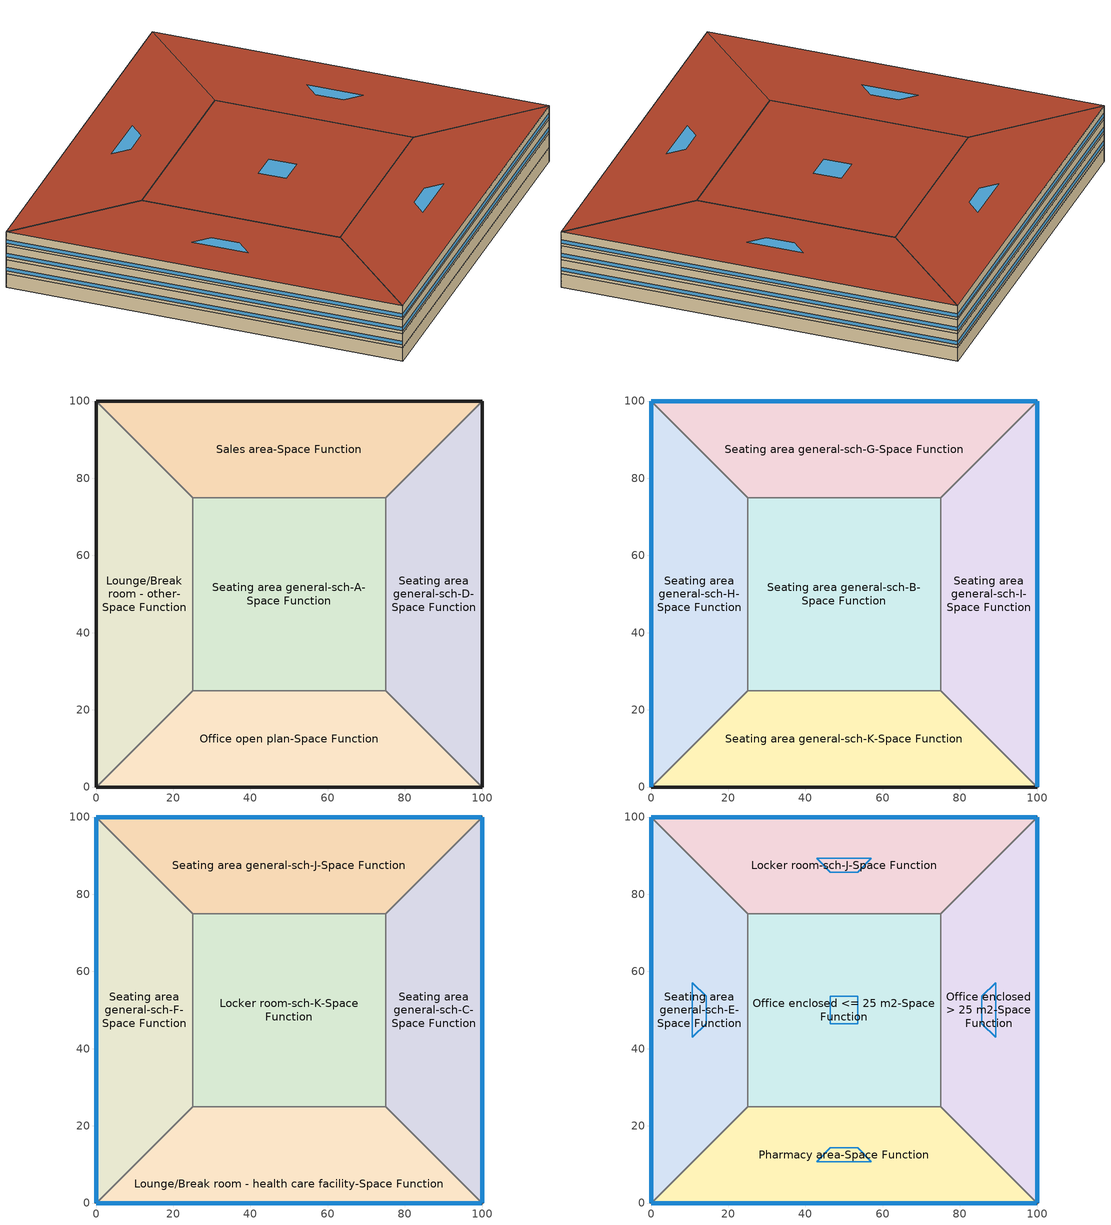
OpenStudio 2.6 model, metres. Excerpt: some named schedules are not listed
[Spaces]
Lounge/Break room - other-Space Function
 floor ground: 0,0 0,100 25,75 25,25 z0
 wall ground: 0,100 0,0 z0:3.8
 wall to Sales area-Space Function: 25,75 0,100 z0:3.8
 wall to Seating area general-sch-A-Space Function: 25,25 25,75 z0:3.8
 wall to Office open plan-Space Function: 0,0 25,25 z0:3.8
Sales area-Space Function
 floor ground: 0,100 100,100 75,75 25,75 z0
 wall ground: 100,100 0,100 z0:3.8
 wall to Seating area general-sch-D-Space Function: 75,75 100,100 z0:3.8
 wall to Seating area general-sch-A-Space Function: 25,75 75,75 z0:3.8
Seating area general-sch-D-Space Function
 floor ground: 100,100 100,0 75,25 75,75 z0
 wall ground: 100,0 100,100 z0:3.8
 wall to Office open plan-Space Function: 75,25 100,0 z0:3.8
 wall to Seating area general-sch-A-Space Function: 75,75 75,25 z0:3.8
Office open plan-Space Function
 floor ground: 100,0 0,0 25,25 75,25 z0
 wall ground: 0,0 100,0 z0:3.8
 wall to Seating area general-sch-A-Space Function: 75,25 25,25 z0:3.8
Seating area general-sch-A-Space Function
 floor ground: 25,25 25,75 75,75 75,25 z0
Seating area general-sch-H-Space Function
 floor to Lounge/Break room - other-Space Function: 0,0 0,100 25,75 25,25 z3.8
 wall outside: 0,100 0,0 z3.8:7.6
 wall to Seating area general-sch-G-Space Function: 25,75 0,100 z3.8:7.6
 wall to Seating area general-sch-B-Space Function: 25,25 25,75 z3.8:7.6
 wall to Seating area general-sch-K-Space Function: 0,0 25,25 z3.8:7.6
 window: 0,99.97 0,0.03 z4.56:5.51
Seating area general-sch-G-Space Function
 floor to Sales area-Space Function: 0,100 100,100 75,75 25,75 z3.8
 wall outside: 100,100 0,100 z3.8:7.6
 wall to Seating area general-sch-I-Space Function: 75,75 100,100 z3.8:7.6
 wall to Seating area general-sch-B-Space Function: 25,75 75,75 z3.8:7.6
 window: 99.97,100 0.03,100 z4.56:5.51
Seating area general-sch-I-Space Function
 floor to Seating area general-sch-D-Space Function: 100,100 100,0 75,25 75,75 z3.8
 wall outside: 100,0 100,100 z3.8:7.6
 wall to Seating area general-sch-K-Space Function: 75,25 100,0 z3.8:7.6
 wall to Seating area general-sch-B-Space Function: 75,75 75,25 z3.8:7.6
 window: 100,0.03 100,99.97 z4.56:5.51
Seating area general-sch-K-Space Function
 floor to Office open plan-Space Function: 100,0 0,0 25,25 75,25 z3.8
 wall outside: 0,0 100,0 z3.8:7.6
 wall to Seating area general-sch-B-Space Function: 75,25 25,25 z3.8:7.6
Seating area general-sch-B-Space Function
 floor to Seating area general-sch-A-Space Function: 25,25 25,75 75,75 75,25 z3.8
Seating area general-sch-F-Space Function
 floor to Seating area general-sch-H-Space Function: 0,0 0,100 25,75 25,25 z7.6
 wall outside: 0,100 0,0 z7.6:11.4
 wall to Seating area general-sch-J-Space Function: 25,75 0,100 z7.6:11.4
 wall to Locker room-sch-K-Space Function: 25,25 25,75 z7.6:11.4
 wall to Lounge/Break room - health care facility-Space Function: 0,0 25,25 z7.6:11.4
 window: 0,99.97 0,0.03 z8.36:9.31
Seating area general-sch-J-Space Function
 floor to Seating area general-sch-G-Space Function: 0,100 100,100 75,75 25,75 z7.6
 wall outside: 100,100 0,100 z7.6:11.4
 wall to Seating area general-sch-C-Space Function: 75,75 100,100 z7.6:11.4
 wall to Locker room-sch-K-Space Function: 25,75 75,75 z7.6:11.4
 window: 99.97,100 0.03,100 z8.36:9.31
Seating area general-sch-C-Space Function
 floor to Seating area general-sch-I-Space Function: 100,100 100,0 75,25 75,75 z7.6
 wall outside: 100,0 100,100 z7.6:11.4
 wall to Lounge/Break room - health care facility-Space Function: 75,25 100,0 z7.6:11.4
 wall to Locker room-sch-K-Space Function: 75,75 75,25 z7.6:11.4
 window: 100,0.03 100,99.97 z8.36:9.31
Lounge/Break room - health care facility-Space Function
 floor to Seating area general-sch-K-Space Function: 100,0 0,0 25,25 75,25 z7.6
 wall outside: 0,0 100,0 z7.6:11.4
 wall to Locker room-sch-K-Space Function: 75,25 25,25 z7.6:11.4
 window: 0.03,0 99.97,0 z8.36:9.31
Locker room-sch-K-Space Function
 floor to Seating area general-sch-B-Space Function: 25,25 25,75 75,75 75,25 z7.6
Seating area general-sch-E-Space Function
 floor to Seating area general-sch-F-Space Function: 0,0 0,100 25,75 25,25 z11.4
 wall outside: 0,100 0,0 z11.4:15.2
 wall to Locker room-sch-J-Space Function: 25,75 0,100 z11.4:15.2
 wall to Office enclosed <= 25 m2-Space Function: 25,25 25,75 z11.4:15.2
 wall to Pharmacy area-Space Function: 0,0 25,25 z11.4:15.2
 window: 0,99.97 0,0.03 z12.16:13.11
 roof outside: 25,25 25,75 0,100 0,0 z15.2
 skylight: 14.27,46.46 14.27,53.54 10.73,57.07 10.73,42.93 z15.2
Locker room-sch-J-Space Function
 floor to Seating area general-sch-J-Space Function: 0,100 100,100 75,75 25,75 z11.4
 wall outside: 100,100 0,100 z11.4:15.2
 wall to Office enclosed > 25 m2-Space Function: 75,75 100,100 z11.4:15.2
 wall to Office enclosed <= 25 m2-Space Function: 25,75 75,75 z11.4:15.2
 window: 99.97,100 0.03,100 z12.16:13.11
 roof outside: 25,75 75,75 100,100 0,100 z15.2
 skylight: 46.46,85.73 53.54,85.73 57.07,89.27 42.93,89.27 z15.2
Office enclosed > 25 m2-Space Function
 floor to Seating area general-sch-C-Space Function: 100,100 100,0 75,25 75,75 z11.4
 wall outside: 100,0 100,100 z11.4:15.2
 wall to Pharmacy area-Space Function: 75,25 100,0 z11.4:15.2
 wall to Office enclosed <= 25 m2-Space Function: 75,75 75,25 z11.4:15.2
 window: 100,0.03 100,99.97 z12.16:13.11
 roof outside: 75,75 75,25 100,0 100,100 z15.2
 skylight: 85.73,53.54 85.73,46.46 89.27,42.93 89.27,57.07 z15.2
Pharmacy area-Space Function
 floor to Lounge/Break room - health care facility-Space Function: 100,0 0,0 25,25 75,25 z11.4
 wall outside: 0,0 100,0 z11.4:15.2
 wall to Office enclosed <= 25 m2-Space Function: 75,25 25,25 z11.4:15.2
 window: 0.03,0 99.97,0 z12.16:13.11
 roof outside: 75,25 25,25 0,0 100,0 z15.2
 skylight: 53.54,14.27 46.46,14.27 42.93,10.73 57.07,10.73 z15.2
Office enclosed <= 25 m2-Space Function
 floor to Locker room-sch-K-Space Function: 25,25 25,75 75,75 75,25 z11.4
 roof outside: 75,25 75,75 25,75 25,25 z15.2
 skylight: 53.54,46.46 53.54,53.54 46.46,53.54 46.46,46.46 z15.2
[Building]
Building 1: Default Construction Set=BTAP-Mass at hdd = 6250.0; Standards Number of Stories=4; Standards Number of Above Ground Stories=4; Standards Building Type=NECB2017_unknown
[Site]
Fort McMurray AP_AB_CAN: Latitude {deg}=56.653; Longitude {deg}=-111.223; Time Zone {hr}=-7; Elevation {m}=369.1
[Site:WaterMainsTemperature]
Calculation Method=Correlation; Annual Average Outdoor Air Temperature {C}=1.875; Maximum Difference In Monthly Average Outdoor Air Temperatures {deltaC}=34.4
[SizingPeriod:DesignDay] Barometric Pressure {Pa}=96969; Sky Clearness=0; Rain Indicator=0; Snow Indicator=0; Day of Month=21; Daylight Saving Time Indicator=0; Humidity Indicating Type=Wetbulb; Dry-Bulb Temperature Range Modifier Type=DefaultMultipliers
Name | Maximum Dry-Bulb Temperature {C} | Daily Dry-Bulb Temperature Range {deltaC} | Humidity Indicating Conditions at Maximum Dry-Bulb | Wind Speed {m/s} | Wind Direction {deg} | Month | Day Type | Solar Model Indicator | ASHRAE Taub | ASHRAE Taud
Fort McMurray AP Ann Htg 99.6% Condns DB | -36.2 | 0 | -36.2 | 1 | 90 | 1 | WinterDesignDay | ASHRAEClearSky
Fort McMurray AP Ann Clg .4% Condns DB=>MWB | 28.9 | 12.4 | 17.8 | 3.7 | 250 | 7 | SummerDesignDay | ASHRAETau | 0.377 | 2.403
[Site:GroundTemperature:BuildingSurface]
19.527, 19.502, 19.536, 19.598, 20.002, 21.64, 22.225, 22.375, 21.449, 20.121, 19.802, 19.633
[Material:NoMass] Roughness=Smooth; Thermal Absorptance=0.9; Solar Absorptance=0.7
Name | Thermal Resistance {m2-K/W} | Visible Absorptance
Typical Carpet Pad; Typical Carpet Pad 1 | 0.21648 | 0.8
Typical Insulation 1 | 5.91238 | 0.7
Typical Insulation 2 | 4.49096 | 0.7
Typical Insulation 3 | 7.24636 | 0.7
Typical Carpet Pad 2 | 1.25503 | 0.8
Typical Carpet Pad 3; Typical Carpet Pad 4 | 3.45515 | 0.8
Typical Insulation 4 | 0.526298 | 0.7
Typical Insulation 5 | 0.526316 | 0.7
[Material]
Name | Roughness | Thickness {m} | Conductivity {W/m-K} | Density {kg/m3} | Specific Heat {J/kg-K} | Thermal Absorptance | Solar Absorptance | Visible Absorptance
G05 25mm wood | MediumSmooth | 0.0254 | 0.15 | 608 | 1630 | 0.9 | 0.5 | 0.5
100mm Normalweight concrete floor 1 | MediumSmooth | 0.1016 | 2.31 | 2322 | 832
G01 13mm gypsum board 1 | Smooth | 0.0127 | 0.16 | 800 | 1090 | 0.9 | 0.7 | 0.5
4 in. Normalweight Concrete Floor 1 | MediumRough | 0.1016 | 2.31 | 2322 | 832 | 0.9 | 0.7 | 0.7
1IN Stucco 1 | Smooth | 0.0253 | 0.6918 | 1858 | 837 | 0.9 | 0.7 | 0.92
8IN CONCRETE HW RefBldg 1 | Rough | 0.2032 | 1.311 | 2240 | 836.8 | 0.9 | 0.7 | 0.7
1/2IN Gypsum 1 | Smooth | 0.0127 | 0.16 | 784.9 | 830 | 0.9 | 0.4 | 0.4
Metal Roof Surface 1; F08 Metal surface 1 | Smooth | 0.0008 | 45.28 | 7824 | 500 | 0.9 | 0.7 | 0.7
6 in. Normalweight Concrete Floor 1; 6 in. Normalweight Concrete Floor 2; 6 in. Normalweight Concrete Floor 3 | MediumRough | 0.1524 | 2.31 | 2322 | 832 | 0.9 | 0.7 | 0.7
[Construction]
BTAP-Int-Partition; BTAP-Int-Door: G05 25mm wood
BTAP-Int-Floor: 100mm Normalweight concrete floor 1, Typical Carpet Pad
BTAP-Int-Wall: G01 13mm gypsum board 1, G01 13mm gypsum board 1
BTAP-Int-Ceiling: Typical Carpet Pad, 100mm Normalweight concrete floor 1
BTAP-Int-Window: SimpleGlazing
BTAP-Ext-Floor-Mass:U-0.162: Typical Insulation 1, 4 in. Normalweight Concrete Floor 1, Typical Carpet Pad 1
BTAP-Ext-Wall-Mass:U-0.21: 1IN Stucco 1, 8IN CONCRETE HW RefBldg 1, Typical Insulation 2, 1/2IN Gypsum 1
BTAP-Ext-Roof-Metal:U-0.138: Metal Roof Surface 1, Typical Insulation 3
BTAP-Grnd-Floor-Mass:U-0.757: 6 in. Normalweight Concrete Floor 1, Typical Carpet Pad 2
BTAP-Grnd-Wall-Mass:U-0.284: 6 in. Normalweight Concrete Floor 2, Typical Carpet Pad 3
BTAP-Grnd-Roof-Mass:U-0.284: 6 in. Normalweight Concrete Floor 3, Typical Carpet Pad 4
BTAP-Ext-FixedWindow:U=0.190 SHGC=0.600; BTAP-Ext-GlassDoors:U=0.190 SHGC=0.600; BTAP-Ext-Skylights:U=0.190 SHGC=0.600; BTAP-Ext-DaylightDomes:U=0.190 SHGC=0.600; BTAP-Ext-DaylightDiffuser:U=0.190 SHGC=0.600: SimpleGlazing:U=0.190 SHGC=0.600
BTAP-Ext-Door:U-1.9000000000000001: F08 Metal surface 1, Typical Insulation 4
BTAP-Ext-OverHeadDoor:U-1.9000000000000001: Typical Insulation 5
[DefaultConstructionSet]
BTAP-Mass at hdd = 6250.0: Default Exterior Surface Constructions=BTAP-Mass at hdd = 6250.0; Default Interior Surface Constructions=Default Surface Constructions 2; Default Ground Contact Surface Constructions=BTAP-Mass at hdd = 6250.0 1; Default Exterior SubSurface Constructions=BTAP-Mass at hdd = 6250.0; Default Interior SubSurface Constructions=Default Sub Surface Constructions 2; Interior Partition Construction=BTAP-Int-Partition
[DefaultSurfaceConstructions]
Name | Floor Construction | Wall Construction | Roof Ceiling Construction
Default Surface Constructions 2 | BTAP-Int-Floor | BTAP-Int-Wall | BTAP-Int-Ceiling
BTAP-Mass at hdd = 6250.0 | BTAP-Ext-Floor-Mass:U-0.162 | BTAP-Ext-Wall-Mass:U-0.21 | BTAP-Ext-Roof-Metal:U-0.138
BTAP-Mass at hdd = 6250.0 1 | BTAP-Grnd-Floor-Mass:U-0.757 | BTAP-Grnd-Wall-Mass:U-0.284 | BTAP-Grnd-Roof-Mass:U-0.284
[DefaultSubSurfaceConstructions]
Name | Fixed Window Construction | Operable Window Construction | Door Construction | Glass Door Construction | Overhead Door Construction | Skylight Construction | Tubular Daylight Dome Construction | Tubular Daylight Diffuser Construction
Default Sub Surface Constructions 2 | BTAP-Int-Window | BTAP-Int-Window | BTAP-Int-Door
BTAP-Mass at hdd = 6250.0 | BTAP-Ext-FixedWindow:U=0.190 SHGC=0.600 | BTAP-Ext-FixedWindow:U=0.190 SHGC=0.600 | BTAP-Ext-Door:U-1.9000000000000001 | BTAP-Ext-GlassDoors:U=0.190 SHGC=0.600 | BTAP-Ext-OverHeadDoor:U-1.9000000000000001 | BTAP-Ext-Skylights:U=0.190 SHGC=0.600 | BTAP-Ext-DaylightDomes:U=0.190 SHGC=0.600 | BTAP-Ext-DaylightDiffuser:U=0.190 SHGC=0.600
[WindowMaterial:SimpleGlazingSystem] Solar Heat Gain Coefficient=0.6; Visible Transmittance=0.21
Name | U-Factor {W/m2-K}
SimpleGlazing | 2.2
SimpleGlazing:U=0.190 SHGC=0.600 | 1.9
[BuildingStory] Nominal Floor to Floor Height {m}=3.8
Name | Nominal Z Coordinate {m}
Story 1 | 0
Story 2 | 3.8
Story 3 | 7.6
Story 4 | 11.4
[Space]
Name | Space Type | Building Story | Thermal Zone
Lounge/Break room - other-Space Function | Space Function Lounge/Break room - other | Story 1 | Lounge/Break room - other-Space Function ZN
Sales area-Space Function | Space Function Sales area | Story 1 | Sales area-Space Function ZN
Seating area general-sch-D-Space Function | Space Function Seating area general-sch-D | Story 1 | Seating area general-sch-D-Space Function ZN
Office open plan-Space Function | Space Function Office open plan | Story 1 | Office open plan-Space Function ZN
Seating area general-sch-A-Space Function | Space Function Seating area general-sch-A | Story 1 | Seating area general-sch-A-Space Function ZN
Seating area general-sch-H-Space Function | Space Function Seating area general-sch-H | Story 2 | Seating area general-sch-H-Space Function ZN
Seating area general-sch-G-Space Function | Space Function Seating area general-sch-G | Story 2 | Seating area general-sch-G-Space Function ZN
Seating area general-sch-I-Space Function | Space Function Seating area general-sch-I | Story 2 | Seating area general-sch-I-Space Function ZN
Seating area general-sch-K-Space Function | Space Function Seating area general-sch-K | Story 2 | Seating area general-sch-K-Space Function ZN
Seating area general-sch-B-Space Function | Space Function Seating area general-sch-B | Story 2 | Seating area general-sch-B-Space Function ZN
Seating area general-sch-F-Space Function | Space Function Seating area general-sch-F | Story 3 | Seating area general-sch-F-Space Function ZN
Seating area general-sch-J-Space Function | Space Function Seating area general-sch-J | Story 3 | Seating area general-sch-J-Space Function ZN
Seating area general-sch-C-Space Function | Space Function Seating area general-sch-C | Story 3 | Seating area general-sch-C-Space Function ZN
Lounge/Break room - health care facility-Space Function | Space Function Lounge/Break room - health care facility | Story 3 | Lounge/Break room - health care facility-Space Function ZN
Locker room-sch-K-Space Function | Space Function Locker room-sch-K | Story 3 | Locker room-sch-K-Space Function ZN
Seating area general-sch-E-Space Function | Space Function Seating area general-sch-E | Story 4 | Seating area general-sch-E-Space Function ZN
Locker room-sch-J-Space Function | Space Function Locker room-sch-J | Story 4 | Locker room-sch-J-Space Function ZN
Office enclosed > 25 m2-Space Function | Space Function Office enclosed > 25 m2 | Story 4 | Office enclosed > 25 m2-Space Function ZN
Pharmacy area-Space Function | Space Function Pharmacy area | Story 4 | Pharmacy area-Space Function ZN
Office enclosed <= 25 m2-Space Function | Space Function Office enclosed <= 25 m2 | Story 4 | Office enclosed <= 25 m2-Space Function ZN
[SpaceType] Standards Building Type=Space Function
Name | Default Schedule Set | Design Specification Outdoor Air Object | Standards Space Type
Space Function Locker room-sch-J | Space Function Locker room-sch-J Schedule Set | Space Function Locker room-sch-J Ventilation | Locker room-sch-J
Space Function Locker room-sch-K | Space Function Locker room-sch-K Schedule Set | Space Function Locker room-sch-K Ventilation | Locker room-sch-K
Space Function Lounge/Break room - health care facility | Space Function Lounge/Break room - health care facility Schedule Set | Space Function Lounge/Break room - health care facility Ventilation | Lounge/Break room - health care facility
Space Function Lounge/Break room - other | Space Function Lounge/Break room - other Schedule Set | Space Function Lounge/Break room - other Ventilation | Lounge/Break room - other
Space Function Office enclosed <= 25 m2 | Space Function Office enclosed <= 25 m2 Schedule Set | Space Function Office enclosed <= 25 m2 Ventilation | Office enclosed <= 25 m2
Space Function Office enclosed > 25 m2 | Space Function Office enclosed > 25 m2 Schedule Set | Space Function Office enclosed > 25 m2 Ventilation | Office enclosed > 25 m2
Space Function Office open plan | Space Function Office open plan Schedule Set | Space Function Office open plan Ventilation | Office open plan
Space Function Pharmacy area | Space Function Pharmacy area Schedule Set | Space Function Pharmacy area Ventilation | Pharmacy area
Space Function Sales area | Space Function Sales area Schedule Set | Space Function Sales area Ventilation | Sales area
Space Function Seating area general-sch-A | Space Function Seating area general-sch-A Schedule Set | Space Function Seating area general-sch-A Ventilation | Seating area general-sch-A
Space Function Seating area general-sch-B | Space Function Seating area general-sch-B Schedule Set | Space Function Seating area general-sch-B Ventilation | Seating area general-sch-B
Space Function Seating area general-sch-C | Space Function Seating area general-sch-C Schedule Set | Space Function Seating area general-sch-C Ventilation | Seating area general-sch-C
Space Function Seating area general-sch-D | Space Function Seating area general-sch-D Schedule Set | Space Function Seating area general-sch-D Ventilation | Seating area general-sch-D
Space Function Seating area general-sch-E | Space Function Seating area general-sch-E Schedule Set | Space Function Seating area general-sch-E Ventilation | Seating area general-sch-E
Space Function Seating area general-sch-F | Space Function Seating area general-sch-F Schedule Set | Space Function Seating area general-sch-F Ventilation | Seating area general-sch-F
Space Function Seating area general-sch-G | Space Function Seating area general-sch-G Schedule Set | Space Function Seating area general-sch-G Ventilation | Seating area general-sch-G
Space Function Seating area general-sch-H | Space Function Seating area general-sch-H Schedule Set | Space Function Seating area general-sch-H Ventilation | Seating area general-sch-H
Space Function Seating area general-sch-I | Space Function Seating area general-sch-I Schedule Set | Space Function Seating area general-sch-I Ventilation | Seating area general-sch-I
Space Function Seating area general-sch-J | Space Function Seating area general-sch-J Schedule Set | Space Function Seating area general-sch-J Ventilation | Seating area general-sch-J
Space Function Seating area general-sch-K | Space Function Seating area general-sch-K Schedule Set | Space Function Seating area general-sch-K Ventilation | Seating area general-sch-K
[ThermostatSetpoint:DualSetpoint]
Space Function Locker room-sch-J Thermostat 1: Heating Setpoint Temperature Schedule=NECB-J-Thermostat Setpoint-Heating; Cooling Setpoint Temperature Schedule=NECB-J-Thermostat Setpoint-Cooling
[SpaceInfiltration:DesignFlowRate] Schedule=Always On Discrete; Design Flow Rate Calculation Method=Flow/ExteriorArea; Flow per Exterior Surface Area {m3/s-m2}=0.00025; Constant Term Coefficient=0; Temperature Term Coefficient=0; Velocity Term Coefficient=0.224; Velocity Squared Term Coefficient=0
Name | Space or SpaceType
Locker room-sch-J-Space Function Infiltration | Locker room-sch-J-Space Function
Lounge/Break room - health care facility-Space Function Infiltration | Lounge/Break room - health care facility-Space Function
Office enclosed <= 25 m2-Space Function Infiltration | Office enclosed <= 25 m2-Space Function
Office enclosed > 25 m2-Space Function Infiltration | Office enclosed > 25 m2-Space Function
Pharmacy area-Space Function Infiltration | Pharmacy area-Space Function
Seating area general-sch-C-Space Function Infiltration | Seating area general-sch-C-Space Function
Seating area general-sch-E-Space Function Infiltration | Seating area general-sch-E-Space Function
Seating area general-sch-F-Space Function Infiltration | Seating area general-sch-F-Space Function
Seating area general-sch-G-Space Function Infiltration | Seating area general-sch-G-Space Function
Seating area general-sch-H-Space Function Infiltration | Seating area general-sch-H-Space Function
Seating area general-sch-I-Space Function Infiltration | Seating area general-sch-I-Space Function
Seating area general-sch-J-Space Function Infiltration | Seating area general-sch-J-Space Function
Seating area general-sch-K-Space Function Infiltration | Seating area general-sch-K-Space Function
[ThermalZone] Use Ideal Air Loads=No
Name | Thermostat
Locker room-sch-J-Space Function ZN | Space Function Locker room-sch-J Thermostat 1
Locker room-sch-K-Space Function ZN | Space Function Locker room-sch-K Thermostat 1
Lounge/Break room - health care facility-Space Function ZN | Space Function Lounge/Break room - health care facility Thermostat 1
Lounge/Break room - other-Space Function ZN | Space Function Lounge/Break room - other Thermostat 1
Office enclosed <= 25 m2-Space Function ZN | Space Function Office enclosed <= 25 m2 Thermostat 1
Office enclosed > 25 m2-Space Function ZN | Space Function Office enclosed > 25 m2 Thermostat 1
Office open plan-Space Function ZN | Space Function Office open plan Thermostat 1
Pharmacy area-Space Function ZN | Space Function Pharmacy area Thermostat 1
Sales area-Space Function ZN | Space Function Sales area Thermostat 1
Seating area general-sch-A-Space Function ZN | Space Function Seating area general-sch-A Thermostat 1
Seating area general-sch-B-Space Function ZN | Space Function Seating area general-sch-B Thermostat 1
Seating area general-sch-C-Space Function ZN | Space Function Seating area general-sch-C Thermostat 1
Seating area general-sch-D-Space Function ZN | Space Function Seating area general-sch-D Thermostat 1
Seating area general-sch-E-Space Function ZN | Space Function Seating area general-sch-E Thermostat 1
Seating area general-sch-F-Space Function ZN | Space Function Seating area general-sch-F Thermostat 1
Seating area general-sch-G-Space Function ZN | Space Function Seating area general-sch-G Thermostat 1
Seating area general-sch-H-Space Function ZN | Space Function Seating area general-sch-H Thermostat 1
Seating area general-sch-I-Space Function ZN | Space Function Seating area general-sch-I Thermostat 1
Seating area general-sch-J-Space Function ZN | Space Function Seating area general-sch-J Thermostat 1
Seating area general-sch-K-Space Function ZN | Space Function Seating area general-sch-K Thermostat 1
